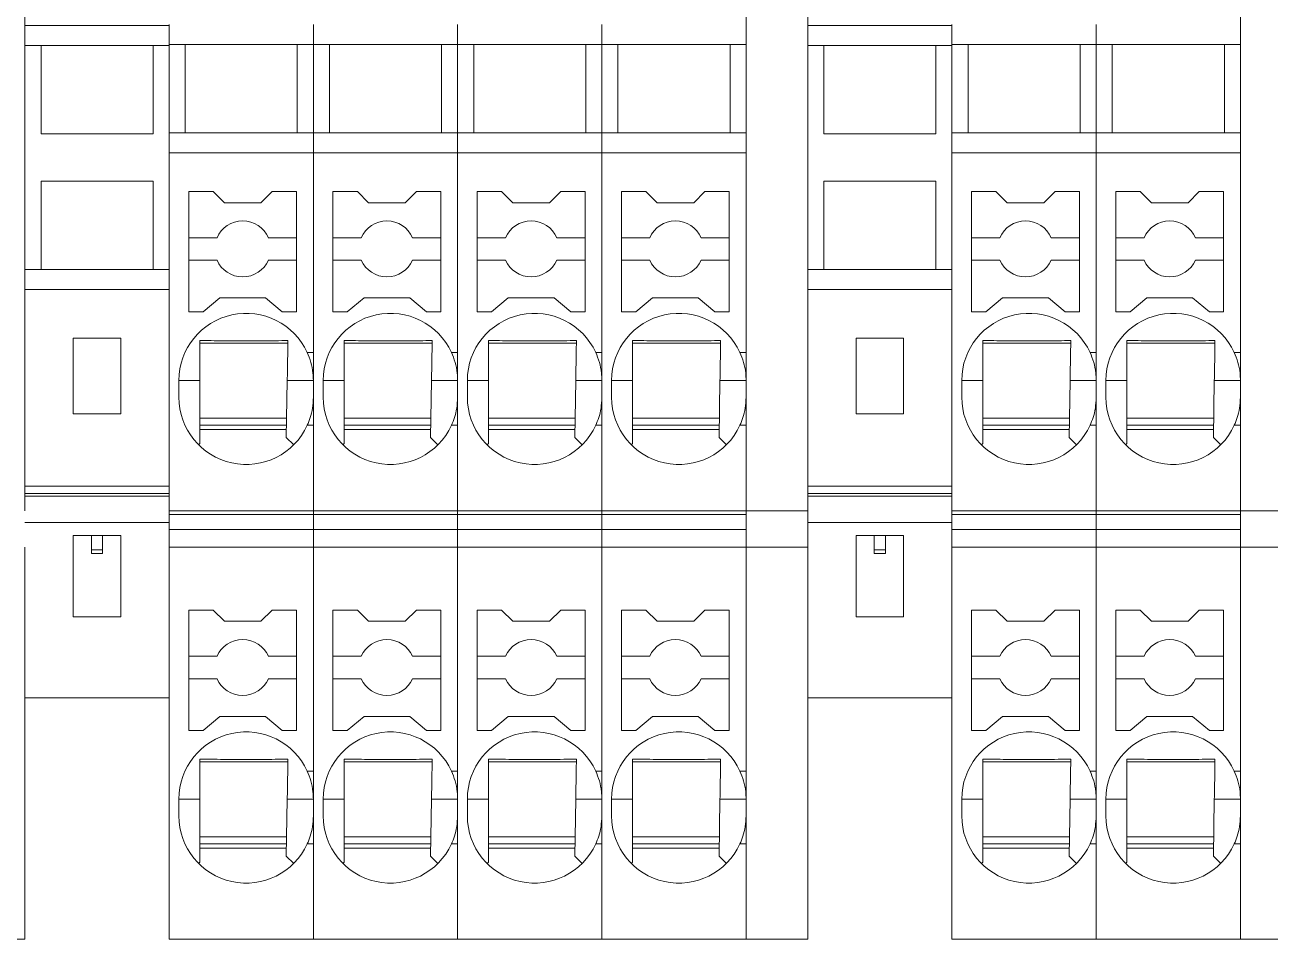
# Model space of a CAD drawing. Header units: millimetres. Extents: x 91 to 341, y 63 to 263.
# Drawn here: x 177.7 to 199.93, y 95.71 to 112.04 of the extents above; entities that cross this region are included whole.
import ezdxf

# ---------------------------------------------------------------- set-up
doc = ezdxf.new("R2010")
doc.units = ezdxf.units.MM

msp = doc.modelspace()

# ---------------------------------------------------------------- linework, layer by layer
at = {"color": 7, "linetype": 'Continuous', "lineweight": 15}
for p, q in [((177.702, 120.221), (177.702, 103.362)), ((190.577, 103.362), (190.577, 120.221)), ((191.677, 120.221), (191.677, 103.362)), ((199.402, 103.362), (199.402, 120.221)), ((180.277, 112.048), (180.277, 111.689)), ((182.852, 112.048), (182.852, 111.689)), ((185.427, 112.048), (185.427, 111.689)), ((188.002, 112.048), (188.002, 111.689)), ((194.252, 112.048), (194.252, 111.689)), ((196.827, 112.048), (196.827, 111.689)), ((180.277, 112.03), (177.702, 112.03)), ((194.252, 112.03), (191.677, 112.03)), ((177.702, 111.671), (180.277, 111.671)), ((177.99, 110.096), (177.99, 111.671)), ((179.99, 111.671), (179.99, 110.096)), ((180.277, 111.689), (182.852, 111.689)), ((180.277, 111.689), (180.277, 110.114)), ((180.565, 111.689), (180.565, 110.114)), ((182.565, 111.689), (182.565, 110.114)), ((182.852, 111.689), (185.427, 111.689)), ((182.852, 111.689), (182.852, 110.114)), ((183.14, 111.689), (183.14, 110.114)), ((185.14, 111.689), (185.14, 110.114)), ((185.427, 111.689), (185.427, 110.114)), ((185.427, 111.689), (188.002, 111.689)), ((185.715, 111.689), (185.715, 110.114)), ((187.715, 111.689), (187.715, 110.114)), ((188.002, 111.689), (188.002, 110.114)), ((188.002, 111.689), (190.577, 111.689)), ((188.29, 111.689), (188.29, 110.114)), ((190.29, 111.689), (190.29, 110.114)), ((191.677, 111.671), (194.252, 111.671)), ((191.965, 110.096), (191.965, 111.671)), ((193.965, 111.671), (193.965, 110.096)), ((194.252, 111.689), (196.827, 111.689)), ((194.252, 111.689), (194.252, 110.114)), ((194.54, 111.689), (194.54, 110.114)), ((196.54, 111.689), (196.54, 110.114)), ((196.827, 111.689), (196.827, 110.114)), ((196.827, 111.689), (199.402, 111.689)), ((197.115, 111.689), (197.115, 110.114)), ((199.115, 111.689), (199.115, 110.114)), ((179.99, 110.096), (177.99, 110.096)), ((180.277, 110.114), (182.852, 110.114)), ((180.277, 110.114), (180.277, 109.755)), ((182.852, 110.114), (185.427, 110.114)), ((182.852, 110.114), (182.852, 109.755)), ((185.427, 110.114), (185.427, 109.755)), ((185.427, 110.114), (188.002, 110.114)), ((188.002, 110.114), (188.002, 109.755)), ((188.002, 110.114), (190.577, 110.114)), ((193.965, 110.096), (191.965, 110.096)), ((194.252, 110.114), (196.827, 110.114)), ((194.252, 110.114), (194.252, 109.755)), ((196.827, 110.114), (196.827, 109.755)), ((196.827, 110.114), (199.402, 110.114)), ((180.277, 109.755), (182.852, 109.755)), ((180.277, 109.755), (180.277, 103.362)), ((182.852, 109.755), (185.427, 109.755)), ((182.852, 109.755), (182.852, 103.362)), ((182.852, 109.755), (182.852, 106.189)), ((185.427, 109.755), (185.427, 106.189)), ((185.427, 109.755), (188.002, 109.755)), ((185.427, 109.755), (185.427, 103.362)), ((188.002, 109.755), (188.002, 106.189)), ((188.002, 109.755), (190.577, 109.755)), ((188.002, 109.755), (188.002, 103.362)), ((190.577, 109.755), (190.577, 106.189)), ((194.252, 109.755), (196.827, 109.755)), ((194.252, 109.755), (194.252, 103.362)), ((196.827, 109.755), (196.827, 106.189)), ((196.827, 109.755), (199.402, 109.755)), ((196.827, 109.755), (196.827, 103.362)), ((199.402, 109.755), (199.402, 106.189)), ((177.99, 109.246), (179.99, 109.246)), ((177.99, 107.671), (177.99, 109.246)), ((179.99, 109.246), (179.99, 107.671)), ((191.965, 109.246), (193.965, 109.246)), ((191.965, 107.671), (191.965, 109.246)), ((193.965, 109.246), (193.965, 107.671)), ((180.627, 109.064), (180.627, 106.914)), ((181.063, 109.064), (180.627, 109.064)), ((181.263, 108.864), (181.063, 109.064)), ((182.117, 109.064), (181.917, 108.864)), ((182.552, 109.064), (182.117, 109.064)), ((182.552, 106.914), (182.552, 109.064)), ((183.202, 109.064), (183.202, 106.914)), ((183.638, 109.064), (183.202, 109.064)), ((183.838, 108.864), (183.638, 109.064)), ((184.692, 109.064), (184.492, 108.864)), ((185.127, 109.064), (184.692, 109.064)), ((185.127, 106.914), (185.127, 109.064)), ((185.777, 109.064), (185.777, 106.914)), ((186.213, 109.064), (185.777, 109.064)), ((186.413, 108.864), (186.213, 109.064)), ((187.267, 109.064), (187.067, 108.864)), ((187.702, 109.064), (187.267, 109.064)), ((187.702, 106.914), (187.702, 109.064)), ((188.352, 109.064), (188.352, 106.914)), ((188.788, 109.064), (188.352, 109.064)), ((188.988, 108.864), (188.788, 109.064)), ((189.842, 109.064), (189.642, 108.864)), ((190.277, 109.064), (189.842, 109.064)), ((190.277, 106.914), (190.277, 109.064)), ((194.602, 109.064), (194.602, 106.914)), ((195.038, 109.064), (194.602, 109.064)), ((195.238, 108.864), (195.038, 109.064)), ((196.092, 109.064), (195.892, 108.864)), ((196.527, 109.064), (196.092, 109.064)), ((196.527, 106.914), (196.527, 109.064)), ((197.177, 109.064), (197.177, 106.914)), ((197.613, 109.064), (197.177, 109.064)), ((197.813, 108.864), (197.613, 109.064)), ((198.667, 109.064), (198.467, 108.864)), ((199.102, 109.064), (198.667, 109.064)), ((199.102, 106.914), (199.102, 109.064)), ((181.917, 108.864), (181.263, 108.864)), ((184.492, 108.864), (183.838, 108.864)), ((187.067, 108.864), (186.413, 108.864)), ((189.642, 108.864), (188.988, 108.864)), ((195.892, 108.864), (195.238, 108.864)), ((198.467, 108.864), (197.813, 108.864)), ((181.132, 108.239), (180.627, 108.239)), ((182.552, 108.239), (182.048, 108.239)), ((183.707, 108.239), (183.202, 108.239)), ((185.127, 108.239), (184.623, 108.239)), ((186.282, 108.239), (185.777, 108.239)), ((187.702, 108.239), (187.198, 108.239)), ((188.857, 108.239), (188.352, 108.239)), ((190.277, 108.239), (189.773, 108.239)), ((195.107, 108.239), (194.602, 108.239)), ((196.527, 108.239), (196.023, 108.239)), ((197.682, 108.239), (197.177, 108.239)), ((199.102, 108.239), (198.598, 108.239)), ((181.132, 107.839), (180.627, 107.839)), ((182.048, 107.839), (182.552, 107.839)), ((183.707, 107.839), (183.202, 107.839)), ((184.623, 107.839), (185.127, 107.839)), ((186.282, 107.839), (185.777, 107.839)), ((187.198, 107.839), (187.702, 107.839)), ((188.857, 107.839), (188.352, 107.839)), ((189.773, 107.839), (190.277, 107.839)), ((195.107, 107.839), (194.602, 107.839)), ((196.023, 107.839), (196.527, 107.839)), ((197.682, 107.839), (197.177, 107.839)), ((198.598, 107.839), (199.102, 107.839)), ((180.277, 107.671), (177.702, 107.671)), ((194.252, 107.671), (191.677, 107.671)), ((177.702, 107.312), (180.277, 107.312)), ((180.883, 106.914), (181.181, 107.164)), ((181.181, 107.164), (181.999, 107.164)), ((181.999, 107.164), (182.297, 106.914)), ((183.458, 106.914), (183.756, 107.164)), ((183.756, 107.164), (184.574, 107.164)), ((184.574, 107.164), (184.872, 106.914)), ((186.033, 106.914), (186.331, 107.164)), ((186.331, 107.164), (187.149, 107.164)), ((187.149, 107.164), (187.447, 106.914)), ((188.608, 106.914), (188.906, 107.164)), ((188.906, 107.164), (189.724, 107.164)), ((189.724, 107.164), (190.022, 106.914)), ((191.677, 107.312), (194.252, 107.312)), ((194.858, 106.914), (195.156, 107.164)), ((195.156, 107.164), (195.974, 107.164)), ((195.974, 107.164), (196.272, 106.914)), ((197.433, 106.914), (197.731, 107.164)), ((197.731, 107.164), (198.549, 107.164)), ((198.549, 107.164), (198.847, 106.914)), ((180.627, 106.914), (180.883, 106.914)), ((182.297, 106.914), (182.552, 106.914)), ((183.202, 106.914), (183.458, 106.914)), ((184.872, 106.914), (185.127, 106.914)), ((185.777, 106.914), (186.033, 106.914)), ((187.447, 106.914), (187.702, 106.914)), ((188.352, 106.914), (188.608, 106.914)), ((190.022, 106.914), (190.277, 106.914)), ((194.602, 106.914), (194.858, 106.914)), ((196.272, 106.914), (196.527, 106.914)), ((197.177, 106.914), (197.433, 106.914)), ((198.847, 106.914), (199.102, 106.914)), ((178.565, 105.096), (178.565, 106.446)), ((178.565, 106.446), (179.415, 106.446)), ((179.415, 106.446), (179.415, 105.096)), ((180.827, 106.353), (182.402, 106.353)), ((183.402, 106.353), (184.977, 106.353)), ((185.977, 106.353), (187.552, 106.353)), ((188.552, 106.353), (190.127, 106.353)), ((192.54, 105.096), (192.54, 106.446)), ((192.54, 106.446), (193.39, 106.446)), ((193.39, 106.446), (193.39, 105.096)), ((194.802, 106.353), (196.377, 106.353)), ((197.377, 106.353), (198.952, 106.353)), ((182.852, 106.189), (182.743, 106.189)), ((185.427, 106.189), (185.318, 106.189)), ((188.002, 106.189), (187.893, 106.189)), ((190.577, 106.189), (190.468, 106.189)), ((196.827, 106.189), (196.718, 106.189)), ((199.402, 106.189), (199.293, 106.189)), ((180.452, 105.689), (180.452, 105.389)), ((180.827, 105.689), (180.452, 105.689)), ((180.827, 104.564), (180.827, 105.689)), ((182.386, 105.689), (182.369, 104.672)), ((182.852, 105.689), (182.386, 105.689)), ((182.852, 105.789), (182.848, 105.789)), ((183.027, 105.689), (183.027, 105.389)), ((183.402, 105.689), (183.027, 105.689)), ((183.402, 104.564), (183.402, 105.689)), ((184.961, 105.689), (184.944, 104.672)), ((185.427, 105.689), (184.961, 105.689)), ((185.427, 105.789), (185.423, 105.789)), ((185.602, 105.689), (185.602, 105.389)), ((185.977, 105.689), (185.602, 105.689)), ((185.977, 104.564), (185.977, 105.689)), ((187.536, 105.689), (187.519, 104.672)), ((188.002, 105.689), (187.536, 105.689)), ((188.002, 105.789), (187.998, 105.789)), ((188.177, 105.689), (188.177, 105.389)), ((188.552, 105.689), (188.177, 105.689)), ((188.552, 104.564), (188.552, 105.689)), ((190.111, 105.689), (190.094, 104.672)), ((190.577, 105.689), (190.111, 105.689)), ((190.577, 105.789), (190.573, 105.789)), ((194.427, 105.689), (194.427, 105.389)), ((194.802, 105.689), (194.427, 105.689)), ((194.802, 104.564), (194.802, 105.689)), ((196.361, 105.689), (196.344, 104.672)), ((196.827, 105.689), (196.361, 105.689)), ((196.827, 105.789), (196.823, 105.789)), ((197.002, 105.689), (197.002, 105.389)), ((197.377, 105.689), (197.002, 105.689)), ((197.377, 104.564), (197.377, 105.689)), ((198.936, 105.689), (198.919, 104.672)), ((199.402, 105.689), (198.936, 105.689)), ((199.402, 105.789), (199.398, 105.789)), ((179.415, 105.096), (178.565, 105.096)), ((180.827, 105.014), (182.375, 105.014)), ((183.402, 105.014), (184.95, 105.014)), ((185.977, 105.014), (187.525, 105.014)), ((188.552, 105.014), (190.1, 105.014)), ((193.39, 105.096), (192.54, 105.096)), ((194.802, 105.014), (196.35, 105.014)), ((197.377, 105.014), (198.925, 105.014)), ((182.373, 104.889), (180.827, 104.889)), ((182.371, 104.814), (180.827, 104.814)), ((182.852, 104.889), (182.743, 104.889)), ((182.852, 104.889), (182.852, 103.362)), ((184.948, 104.889), (183.402, 104.889)), ((184.946, 104.814), (183.402, 104.814)), ((185.427, 104.889), (185.318, 104.889)), ((185.427, 104.889), (185.427, 103.362)), ((187.523, 104.889), (185.977, 104.889)), ((187.521, 104.814), (185.977, 104.814)), ((188.002, 104.889), (187.893, 104.889)), ((188.002, 104.889), (188.002, 103.362)), ((190.098, 104.889), (188.552, 104.889)), ((190.096, 104.814), (188.552, 104.814)), ((190.577, 104.889), (190.468, 104.889)), ((190.577, 104.889), (190.577, 103.362)), ((196.348, 104.889), (194.802, 104.889)), ((196.346, 104.814), (194.802, 104.814)), ((196.827, 104.889), (196.718, 104.889)), ((196.827, 104.889), (196.827, 103.362)), ((198.923, 104.889), (197.377, 104.889)), ((198.921, 104.814), (197.377, 104.814)), ((199.402, 104.889), (199.293, 104.889)), ((199.402, 104.889), (199.402, 103.362)), ((180.827, 104.564), (180.804, 104.54)), ((182.369, 104.672), (182.501, 104.54)), ((183.402, 104.564), (183.379, 104.54)), ((184.944, 104.672), (185.076, 104.54)), ((185.977, 104.564), (185.954, 104.54)), ((187.519, 104.672), (187.651, 104.54)), ((188.552, 104.564), (188.529, 104.54)), ((190.094, 104.672), (190.226, 104.54)), ((194.802, 104.564), (194.779, 104.54)), ((196.344, 104.672), (196.476, 104.54)), ((197.377, 104.564), (197.354, 104.54)), ((198.919, 104.672), (199.051, 104.54)), ((177.702, 103.801), (180.277, 103.801)), ((177.702, 103.672), (180.277, 103.672)), ((180.277, 103.622), (177.702, 103.622)), ((191.677, 103.801), (194.252, 103.801)), ((191.677, 103.672), (194.252, 103.672)), ((194.252, 103.622), (191.677, 103.622)), ((180.277, 103.154), (177.702, 103.154)), ((182.852, 103.362), (180.277, 103.362)), ((180.277, 103.298), (180.277, 103.362)), ((182.852, 103.298), (180.277, 103.298)), ((180.277, 103.03), (180.277, 103.298)), ((185.427, 103.362), (182.852, 103.362)), ((182.852, 103.298), (182.852, 103.362)), ((185.427, 103.298), (182.852, 103.298)), ((182.852, 103.03), (182.852, 103.298)), ((185.427, 103.362), (185.427, 103.298)), ((188.002, 103.362), (185.427, 103.362)), ((185.427, 103.298), (185.427, 103.03)), ((188.002, 103.298), (185.427, 103.298)), ((188.002, 103.362), (188.002, 103.298)), ((190.577, 103.362), (188.002, 103.362)), ((188.002, 103.298), (188.002, 103.03)), ((190.577, 103.298), (188.002, 103.298)), ((190.577, 103.362), (191.677, 103.362)), ((190.577, 103.362), (190.577, 103.325)), ((190.577, 102.737), (190.577, 103.325)), ((191.677, 103.362), (191.677, 102.714)), ((194.252, 103.154), (191.677, 103.154)), ((196.827, 103.362), (194.252, 103.362)), ((194.252, 103.298), (194.252, 103.362)), ((196.827, 103.298), (194.252, 103.298)), ((194.252, 103.03), (194.252, 103.298)), ((196.827, 103.362), (196.827, 103.298)), ((199.402, 103.362), (196.827, 103.362)), ((196.827, 103.298), (196.827, 103.03)), ((199.402, 103.298), (196.827, 103.298)), ((199.402, 103.362), (200.502, 103.362)), ((199.402, 103.362), (199.402, 103.325)), ((199.402, 102.737), (199.402, 103.325)), ((180.277, 103.03), (182.852, 103.03)), ((180.277, 102.714), (180.277, 103.03)), ((182.852, 103.03), (185.427, 103.03)), ((182.852, 102.714), (182.852, 103.03)), ((185.427, 103.03), (185.427, 102.714)), ((185.427, 103.03), (188.002, 103.03)), ((188.002, 103.03), (188.002, 102.714)), ((188.002, 103.03), (190.577, 103.03)), ((194.252, 103.03), (196.827, 103.03)), ((194.252, 102.714), (194.252, 103.03)), ((196.827, 103.03), (196.827, 102.714)), ((196.827, 103.03), (199.402, 103.03)), ((177.702, 102.714), (177.702, 95.714)), ((178.565, 102.921), (179.415, 102.921)), ((178.565, 101.471), (178.565, 102.921)), ((178.89, 102.921), (178.89, 102.664)), ((179.09, 102.921), (179.09, 102.664)), ((179.415, 102.921), (179.415, 101.471)), ((180.277, 102.714), (182.852, 102.714)), ((180.277, 102.714), (180.277, 95.714)), ((182.852, 102.714), (185.427, 102.714)), ((182.852, 102.714), (182.852, 95.714)), ((182.852, 102.714), (182.852, 98.714)), ((185.427, 102.714), (185.427, 98.714)), ((185.427, 102.714), (188.002, 102.714)), ((185.427, 102.714), (185.427, 95.714)), ((188.002, 102.714), (188.002, 98.714)), ((188.002, 102.714), (190.577, 102.714)), ((188.002, 102.714), (188.002, 95.714)), ((190.577, 102.737), (190.577, 102.714)), ((190.577, 102.714), (191.677, 102.714)), ((190.577, 95.714), (190.577, 102.714)), ((190.577, 102.714), (190.577, 98.714)), ((191.677, 102.714), (191.677, 95.714)), ((192.54, 102.921), (193.39, 102.921)), ((192.54, 101.471), (192.54, 102.921)), ((192.865, 102.921), (192.865, 102.664)), ((193.065, 102.921), (193.065, 102.664)), ((193.39, 102.921), (193.39, 101.471)), ((194.252, 102.714), (196.827, 102.714)), ((194.252, 102.714), (194.252, 95.714)), ((196.827, 102.714), (196.827, 98.714)), ((196.827, 102.714), (199.402, 102.714)), ((196.827, 102.714), (196.827, 95.714)), ((199.402, 102.737), (199.402, 102.714)), ((199.402, 102.714), (200.502, 102.714)), ((199.402, 95.714), (199.402, 102.714)), ((199.402, 102.714), (199.402, 98.714)), ((179.09, 102.664), (178.89, 102.664)), ((178.89, 102.664), (178.89, 102.599)), ((179.09, 102.599), (178.89, 102.599)), ((179.09, 102.664), (179.09, 102.599)), ((193.065, 102.664), (192.865, 102.664)), ((192.865, 102.664), (192.865, 102.599)), ((193.065, 102.599), (192.865, 102.599)), ((193.065, 102.664), (193.065, 102.599)), ((181.063, 101.589), (180.627, 101.589)), ((180.627, 101.589), (180.627, 99.439)), ((181.263, 101.389), (181.063, 101.589)), ((182.117, 101.589), (181.917, 101.389)), ((182.552, 101.589), (182.117, 101.589)), ((182.552, 99.439), (182.552, 101.589)), ((183.638, 101.589), (183.202, 101.589)), ((183.202, 101.589), (183.202, 99.439)), ((183.838, 101.389), (183.638, 101.589)), ((184.692, 101.589), (184.492, 101.389)), ((185.127, 101.589), (184.692, 101.589)), ((185.127, 99.439), (185.127, 101.589)), ((186.213, 101.589), (185.777, 101.589)), ((185.777, 101.589), (185.777, 99.439)), ((186.413, 101.389), (186.213, 101.589)), ((187.267, 101.589), (187.067, 101.389)), ((187.702, 101.589), (187.267, 101.589)), ((187.702, 99.439), (187.702, 101.589)), ((188.788, 101.589), (188.352, 101.589)), ((188.352, 101.589), (188.352, 99.439)), ((188.988, 101.389), (188.788, 101.589)), ((189.842, 101.589), (189.642, 101.389)), ((190.277, 101.589), (189.842, 101.589)), ((190.277, 99.439), (190.277, 101.589)), ((195.038, 101.589), (194.602, 101.589)), ((194.602, 101.589), (194.602, 99.439)), ((195.238, 101.389), (195.038, 101.589)), ((196.092, 101.589), (195.892, 101.389)), ((196.527, 101.589), (196.092, 101.589)), ((196.527, 99.439), (196.527, 101.589)), ((197.613, 101.589), (197.177, 101.589)), ((197.177, 101.589), (197.177, 99.439)), ((197.813, 101.389), (197.613, 101.589)), ((198.667, 101.589), (198.467, 101.389)), ((199.102, 101.589), (198.667, 101.589)), ((199.102, 99.439), (199.102, 101.589)), ((178.565, 101.471), (179.415, 101.471)), ((181.917, 101.389), (181.263, 101.389)), ((184.492, 101.389), (183.838, 101.389)), ((187.067, 101.389), (186.413, 101.389)), ((189.642, 101.389), (188.988, 101.389)), ((192.54, 101.471), (193.39, 101.471)), ((195.892, 101.389), (195.238, 101.389)), ((198.467, 101.389), (197.813, 101.389)), ((181.132, 100.764), (180.627, 100.764)), ((182.552, 100.764), (182.048, 100.764)), ((183.707, 100.764), (183.202, 100.764)), ((185.127, 100.764), (184.623, 100.764)), ((186.282, 100.764), (185.777, 100.764)), ((187.702, 100.764), (187.198, 100.764)), ((188.857, 100.764), (188.352, 100.764)), ((190.277, 100.764), (189.773, 100.764)), ((195.107, 100.764), (194.602, 100.764)), ((196.527, 100.764), (196.023, 100.764)), ((197.682, 100.764), (197.177, 100.764)), ((199.102, 100.764), (198.598, 100.764)), ((180.627, 100.364), (181.132, 100.364)), ((182.552, 100.364), (182.048, 100.364)), ((183.202, 100.364), (183.707, 100.364)), ((185.127, 100.364), (184.623, 100.364)), ((185.777, 100.364), (186.282, 100.364)), ((187.702, 100.364), (187.198, 100.364)), ((188.352, 100.364), (188.857, 100.364)), ((190.277, 100.364), (189.773, 100.364)), ((194.602, 100.364), (195.107, 100.364)), ((196.527, 100.364), (196.023, 100.364)), ((197.177, 100.364), (197.682, 100.364)), ((199.102, 100.364), (198.598, 100.364)), ((177.702, 100.021), (180.277, 100.021)), ((191.677, 100.021), (194.252, 100.021)), ((180.883, 99.439), (181.181, 99.689)), ((181.181, 99.689), (181.999, 99.689)), ((181.999, 99.689), (182.297, 99.439)), ((183.458, 99.439), (183.756, 99.689)), ((183.756, 99.689), (184.574, 99.689)), ((184.574, 99.689), (184.872, 99.439)), ((186.033, 99.439), (186.331, 99.689)), ((186.331, 99.689), (187.149, 99.689)), ((187.149, 99.689), (187.447, 99.439)), ((188.608, 99.439), (188.906, 99.689)), ((188.906, 99.689), (189.724, 99.689)), ((189.724, 99.689), (190.022, 99.439)), ((194.858, 99.439), (195.156, 99.689)), ((195.156, 99.689), (195.974, 99.689)), ((195.974, 99.689), (196.272, 99.439)), ((197.433, 99.439), (197.731, 99.689)), ((197.731, 99.689), (198.549, 99.689)), ((198.549, 99.689), (198.847, 99.439)), ((180.627, 99.439), (180.883, 99.439)), ((182.297, 99.439), (182.552, 99.439)), ((183.202, 99.439), (183.458, 99.439)), ((184.872, 99.439), (185.127, 99.439)), ((185.777, 99.439), (186.033, 99.439)), ((187.447, 99.439), (187.702, 99.439)), ((188.352, 99.439), (188.608, 99.439)), ((190.022, 99.439), (190.277, 99.439)), ((194.602, 99.439), (194.858, 99.439)), ((196.272, 99.439), (196.527, 99.439)), ((197.177, 99.439), (197.433, 99.439)), ((198.847, 99.439), (199.102, 99.439)), ((180.827, 98.878), (182.402, 98.878)), ((182.852, 98.714), (182.743, 98.714)), ((183.402, 98.878), (184.977, 98.878)), ((185.427, 98.714), (185.318, 98.714)), ((185.977, 98.878), (187.552, 98.878)), ((188.002, 98.714), (187.893, 98.714)), ((188.552, 98.878), (190.127, 98.878)), ((190.577, 98.714), (190.468, 98.714)), ((194.802, 98.878), (196.377, 98.878)), ((196.827, 98.714), (196.718, 98.714)), ((197.377, 98.878), (198.952, 98.878)), ((199.402, 98.714), (199.293, 98.714)), ((180.452, 98.214), (180.452, 97.914)), ((180.827, 98.214), (180.452, 98.214)), ((180.827, 97.089), (180.827, 98.214)), ((182.386, 98.214), (182.369, 97.197)), ((182.852, 98.214), (182.386, 98.214)), ((183.027, 98.214), (183.027, 97.914)), ((183.402, 98.214), (183.027, 98.214)), ((183.402, 97.089), (183.402, 98.214)), ((184.961, 98.214), (184.944, 97.197)), ((185.427, 98.214), (184.961, 98.214)), ((185.602, 98.214), (185.602, 97.914)), ((185.977, 98.214), (185.602, 98.214)), ((185.977, 97.089), (185.977, 98.214)), ((187.536, 98.214), (187.519, 97.197)), ((188.002, 98.214), (187.536, 98.214)), ((188.177, 98.214), (188.177, 97.914)), ((188.552, 98.214), (188.177, 98.214)), ((188.552, 97.089), (188.552, 98.214)), ((190.111, 98.214), (190.094, 97.197)), ((190.577, 98.214), (190.111, 98.214)), ((194.427, 98.214), (194.427, 97.914)), ((194.802, 98.214), (194.427, 98.214)), ((194.802, 97.089), (194.802, 98.214)), ((196.361, 98.214), (196.344, 97.197)), ((196.827, 98.214), (196.361, 98.214)), ((197.002, 98.214), (197.002, 97.914)), ((197.377, 98.214), (197.002, 98.214)), ((197.377, 97.089), (197.377, 98.214)), ((198.936, 98.214), (198.919, 97.197)), ((199.402, 98.214), (198.936, 98.214)), ((180.827, 97.539), (182.375, 97.539)), ((182.373, 97.414), (180.827, 97.414)), ((182.852, 97.414), (182.743, 97.414)), ((182.852, 97.414), (182.852, 95.714)), ((183.402, 97.539), (184.95, 97.539)), ((184.948, 97.414), (183.402, 97.414)), ((185.427, 97.414), (185.318, 97.414)), ((185.427, 97.414), (185.427, 95.714)), ((185.977, 97.539), (187.525, 97.539)), ((187.523, 97.414), (185.977, 97.414)), ((188.002, 97.414), (187.893, 97.414)), ((188.002, 97.414), (188.002, 95.714)), ((188.552, 97.539), (190.1, 97.539)), ((190.098, 97.414), (188.552, 97.414)), ((190.577, 97.414), (190.468, 97.414)), ((190.577, 97.414), (190.577, 95.714)), ((194.802, 97.539), (196.35, 97.539)), ((196.348, 97.414), (194.802, 97.414)), ((196.827, 97.414), (196.718, 97.414)), ((196.827, 97.414), (196.827, 95.714)), ((197.377, 97.539), (198.925, 97.539)), ((198.923, 97.414), (197.377, 97.414)), ((199.402, 97.414), (199.293, 97.414)), ((199.402, 97.414), (199.402, 95.714)), ((182.371, 97.339), (180.827, 97.339)), ((182.369, 97.197), (182.501, 97.065)), ((184.946, 97.339), (183.402, 97.339)), ((184.944, 97.197), (185.076, 97.065)), ((187.521, 97.339), (185.977, 97.339)), ((187.519, 97.197), (187.651, 97.065)), ((190.096, 97.339), (188.552, 97.339)), ((190.094, 97.197), (190.226, 97.065)), ((196.346, 97.339), (194.802, 97.339)), ((196.344, 97.197), (196.476, 97.065)), ((198.921, 97.339), (197.377, 97.339)), ((198.919, 97.197), (199.051, 97.065)), ((180.827, 97.089), (180.804, 97.065)), ((183.402, 97.089), (183.379, 97.065)), ((185.977, 97.089), (185.954, 97.065)), ((188.552, 97.089), (188.529, 97.065)), ((194.802, 97.089), (194.779, 97.065)), ((197.377, 97.089), (197.354, 97.065)), ((176.602, 95.714), (177.702, 95.714)), ((182.852, 95.714), (180.277, 95.714)), ((185.427, 95.714), (182.852, 95.714)), ((188.002, 95.714), (185.427, 95.714)), ((190.577, 95.714), (188.002, 95.714)), ((190.577, 95.714), (191.677, 95.714)), ((196.827, 95.714), (194.252, 95.714)), ((199.402, 95.714), (196.827, 95.714)), ((199.402, 95.714), (200.502, 95.714))]:
    msp.add_line(p, q, dxfattribs=at)
for centre, radius, start, end in [((181.59, 108.039), 0.5, 23.5782, 156.4218), ((184.165, 108.039), 0.5, 23.5782, 156.4218), ((186.74, 108.039), 0.5, 23.5782, 156.4218), ((189.315, 108.039), 0.5, 23.5782, 156.4218), ((195.565, 108.039), 0.5, 23.5782, 156.4218), ((198.14, 108.039), 0.5, 23.5782, 156.4218), ((181.59, 108.039), 0.5, 203.5782, 336.4218), ((184.165, 108.039), 0.5, 203.5782, 336.4218), ((186.74, 108.039), 0.5, 203.5782, 336.4218), ((189.315, 108.039), 0.5, 203.5782, 336.4218), ((195.565, 108.039), 0.5, 203.5782, 336.4218), ((198.14, 108.039), 0.5, 203.5782, 336.4218), ((181.652, 105.689), 1.2, 24.6243, 180), ((184.227, 105.689), 1.2, 24.6243, 180), ((186.802, 105.689), 1.2, 24.6243, 180), ((189.377, 105.689), 1.2, 24.6243, 180), ((195.627, 105.689), 1.2, 24.6243, 180), ((198.202, 105.689), 1.2, 24.6243, 180), ((181.652, 105.389), 1.2, 180, 335.3757), ((184.227, 105.389), 1.2, 180, 335.3757), ((186.802, 105.389), 1.2, 180, 335.3757), ((189.377, 105.389), 1.2, 180, 335.3757), ((195.627, 105.389), 1.2, 180, 335.3757), ((198.202, 105.389), 1.2, 180, 335.3757), ((181.59, 100.564), 0.5, 23.5782, 156.4218), ((184.165, 100.564), 0.5, 23.5782, 156.4218), ((186.74, 100.564), 0.5, 23.5782, 156.4218), ((189.315, 100.564), 0.5, 23.5782, 156.4218), ((195.565, 100.564), 0.5, 23.5782, 156.4218), ((198.14, 100.564), 0.5, 23.5782, 156.4218), ((181.59, 100.564), 0.5, 203.5782, 336.4218), ((184.165, 100.564), 0.5, 203.5782, 336.4218), ((186.74, 100.564), 0.5, 203.5782, 336.4218), ((189.315, 100.564), 0.5, 203.5782, 336.4218), ((195.565, 100.564), 0.5, 203.5782, 336.4218), ((198.14, 100.564), 0.5, 203.5782, 336.4218), ((181.652, 98.214), 1.2, 24.6243, 180), ((184.227, 98.214), 1.2, 24.6243, 180), ((186.802, 98.214), 1.2, 24.6243, 180), ((189.377, 98.214), 1.2, 24.6243, 180), ((195.627, 98.214), 1.2, 24.6243, 180), ((198.202, 98.214), 1.2, 24.6243, 180), ((181.652, 97.914), 1.2, 180, 335.3757), ((184.227, 97.914), 1.2, 180, 335.3757), ((186.802, 97.914), 1.2, 180, 335.3757), ((189.377, 97.914), 1.2, 180, 335.3757), ((195.627, 97.914), 1.2, 180, 335.3757), ((198.202, 97.914), 1.2, 180, 335.3757)]:
    msp.add_arc(centre, radius, start, end, dxfattribs=at)
for points, knots in [([(182.398, 106.402), (182.251, 106.4), (182.067, 106.398), (181.753, 106.397), (181.598, 106.397), (181.425, 106.397), (181.142, 106.399), (180.958, 106.401), (180.827, 106.403)], [0, 0, 0, 0, 0.339069, 0.425891, 0.49416, 0.562258, 0.687966, 1, 1, 1, 1]), ([(180.827, 106.403), (180.827, 106.306), (180.827, 106.156), (180.827, 105.919), (180.827, 105.772), (180.827, 105.7), (180.827, 105.689)], [0, 0, 0, 0, 0.487703, 0.753663, 0.959788, 1, 1, 1, 1]), ([(182.386, 105.689), (182.387, 105.747), (182.39, 105.893), (182.394, 106.143), (182.397, 106.301), (182.398, 106.402)], [0, 0, 0, 0, 0.195586, 0.485109, 1, 1, 1, 1]), ([(184.973, 106.402), (184.826, 106.4), (184.642, 106.398), (184.328, 106.397), (184.173, 106.397), (184, 106.397), (183.717, 106.399), (183.533, 106.401), (183.402, 106.403)], [0, 0, 0, 0, 0.339069, 0.425891, 0.49416, 0.562258, 0.687966, 1, 1, 1, 1]), ([(183.402, 106.403), (183.402, 106.306), (183.402, 106.156), (183.402, 105.919), (183.402, 105.772), (183.402, 105.7), (183.402, 105.689)], [0, 0, 0, 0, 0.487703, 0.753663, 0.959788, 1, 1, 1, 1]), ([(184.961, 105.689), (184.962, 105.747), (184.965, 105.893), (184.969, 106.143), (184.972, 106.301), (184.973, 106.402)], [0, 0, 0, 0, 0.195586, 0.485109, 1, 1, 1, 1]), ([(187.548, 106.402), (187.401, 106.4), (187.217, 106.398), (186.903, 106.397), (186.748, 106.397), (186.575, 106.397), (186.292, 106.399), (186.108, 106.401), (185.977, 106.403)], [0, 0, 0, 0, 0.339069, 0.425891, 0.49416, 0.562258, 0.687966, 1, 1, 1, 1]), ([(185.977, 106.403), (185.977, 106.306), (185.977, 106.156), (185.977, 105.919), (185.977, 105.772), (185.977, 105.7), (185.977, 105.689)], [0, 0, 0, 0, 0.487703, 0.753663, 0.959788, 1, 1, 1, 1]), ([(187.536, 105.689), (187.537, 105.747), (187.54, 105.893), (187.544, 106.143), (187.547, 106.301), (187.548, 106.402)], [0, 0, 0, 0, 0.195586, 0.485109, 1, 1, 1, 1]), ([(190.123, 106.402), (189.976, 106.4), (189.792, 106.398), (189.478, 106.397), (189.323, 106.397), (189.15, 106.397), (188.867, 106.399), (188.683, 106.401), (188.552, 106.403)], [0, 0, 0, 0, 0.339069, 0.425891, 0.49416, 0.562258, 0.687966, 1, 1, 1, 1]), ([(188.552, 106.403), (188.552, 106.306), (188.552, 106.156), (188.552, 105.919), (188.552, 105.772), (188.552, 105.7), (188.552, 105.689)], [0, 0, 0, 0, 0.487703, 0.753663, 0.959788, 1, 1, 1, 1]), ([(190.111, 105.689), (190.112, 105.747), (190.115, 105.893), (190.119, 106.143), (190.122, 106.301), (190.123, 106.402)], [0, 0, 0, 0, 0.195586, 0.485109, 1, 1, 1, 1]), ([(196.373, 106.402), (196.226, 106.4), (196.042, 106.398), (195.728, 106.397), (195.573, 106.397), (195.4, 106.397), (195.117, 106.399), (194.933, 106.401), (194.802, 106.403)], [0, 0, 0, 0, 0.339069, 0.425891, 0.49416, 0.562258, 0.687966, 1, 1, 1, 1]), ([(194.802, 106.403), (194.802, 106.306), (194.802, 106.156), (194.802, 105.919), (194.802, 105.772), (194.802, 105.7), (194.802, 105.689)], [0, 0, 0, 0, 0.487703, 0.753663, 0.959788, 1, 1, 1, 1]), ([(196.361, 105.689), (196.362, 105.747), (196.365, 105.893), (196.369, 106.143), (196.372, 106.301), (196.373, 106.402)], [0, 0, 0, 0, 0.195586, 0.485109, 1, 1, 1, 1]), ([(198.948, 106.402), (198.801, 106.4), (198.617, 106.398), (198.303, 106.397), (198.148, 106.397), (197.975, 106.397), (197.692, 106.399), (197.508, 106.401), (197.377, 106.403)], [0, 0, 0, 0, 0.339069, 0.425891, 0.49416, 0.562258, 0.687966, 1, 1, 1, 1]), ([(197.377, 106.403), (197.377, 106.306), (197.377, 106.156), (197.377, 105.919), (197.377, 105.772), (197.377, 105.7), (197.377, 105.689)], [0, 0, 0, 0, 0.487703, 0.753663, 0.959788, 1, 1, 1, 1]), ([(198.936, 105.689), (198.937, 105.747), (198.94, 105.893), (198.944, 106.143), (198.947, 106.301), (198.948, 106.402)], [0, 0, 0, 0, 0.1955864, 0.4851091, 1, 1, 1, 1]), ([(182.743, 106.189), (182.766, 106.133), (182.809, 106.028), (182.847, 105.847), (182.851, 105.733), (182.852, 105.689)], [0, 0, 0, 0, 0.406693, 0.767315, 1, 1, 1, 1]), ([(185.318, 106.189), (185.341, 106.133), (185.384, 106.028), (185.422, 105.847), (185.426, 105.733), (185.427, 105.689)], [0, 0, 0, 0, 0.406693, 0.767315, 1, 1, 1, 1]), ([(187.893, 106.189), (187.916, 106.133), (187.959, 106.028), (187.997, 105.847), (188.001, 105.733), (188.002, 105.689)], [0, 0, 0, 0, 0.406693, 0.767315, 1, 1, 1, 1]), ([(190.468, 106.189), (190.491, 106.133), (190.534, 106.028), (190.572, 105.847), (190.576, 105.733), (190.577, 105.689)], [0, 0, 0, 0, 0.406693, 0.767315, 1, 1, 1, 1]), ([(196.718, 106.189), (196.741, 106.133), (196.784, 106.028), (196.822, 105.847), (196.826, 105.733), (196.827, 105.689)], [0, 0, 0, 0, 0.406693, 0.767315, 1, 1, 1, 1]), ([(199.293, 106.189), (199.316, 106.133), (199.359, 106.028), (199.397, 105.847), (199.401, 105.733), (199.402, 105.689)], [0, 0, 0, 0, 0.406693, 0.767315, 1, 1, 1, 1]), ([(182.852, 105.389), (182.849, 105.324), (182.843, 105.194), (182.799, 105.022), (182.762, 104.932), (182.743, 104.889)], [0, 0, 0, 0, 0.338397, 0.675497, 1, 1, 1, 1]), ([(185.427, 105.389), (185.424, 105.324), (185.418, 105.194), (185.374, 105.022), (185.337, 104.932), (185.318, 104.889)], [0, 0, 0, 0, 0.338397, 0.675497, 1, 1, 1, 1]), ([(188.002, 105.389), (187.999, 105.324), (187.993, 105.194), (187.949, 105.022), (187.912, 104.932), (187.893, 104.889)], [0, 0, 0, 0, 0.338397, 0.675497, 1, 1, 1, 1]), ([(190.577, 105.389), (190.574, 105.324), (190.568, 105.194), (190.524, 105.022), (190.487, 104.932), (190.468, 104.889)], [0, 0, 0, 0, 0.338397, 0.675497, 1, 1, 1, 1]), ([(196.827, 105.389), (196.824, 105.324), (196.818, 105.194), (196.774, 105.022), (196.737, 104.932), (196.718, 104.889)], [0, 0, 0, 0, 0.338397, 0.675497, 1, 1, 1, 1]), ([(199.402, 105.389), (199.399, 105.324), (199.393, 105.194), (199.349, 105.022), (199.312, 104.932), (199.293, 104.889)], [0, 0, 0, 0, 0.338397, 0.675497, 1, 1, 1, 1]), ([(182.398, 98.927), (182.251, 98.925), (182.067, 98.923), (181.753, 98.922), (181.598, 98.922), (181.425, 98.922), (181.142, 98.924), (180.958, 98.926), (180.827, 98.928)], [0, 0, 0, 0, 0.339069, 0.425891, 0.49416, 0.562258, 0.687966, 1, 1, 1, 1]), ([(180.827, 98.928), (180.827, 98.831), (180.827, 98.681), (180.827, 98.444), (180.827, 98.297), (180.827, 98.225), (180.827, 98.214)], [0, 0, 0, 0, 0.487703, 0.753663, 0.959788, 1, 1, 1, 1]), ([(182.386, 98.214), (182.387, 98.272), (182.39, 98.418), (182.394, 98.668), (182.397, 98.826), (182.398, 98.927)], [0, 0, 0, 0, 0.1955864, 0.4851091, 1, 1, 1, 1]), ([(184.973, 98.927), (184.826, 98.925), (184.642, 98.923), (184.328, 98.922), (184.173, 98.922), (184, 98.922), (183.717, 98.924), (183.533, 98.926), (183.402, 98.928)], [0, 0, 0, 0, 0.339069, 0.425891, 0.49416, 0.562258, 0.687966, 1, 1, 1, 1]), ([(183.402, 98.928), (183.402, 98.831), (183.402, 98.681), (183.402, 98.444), (183.402, 98.297), (183.402, 98.225), (183.402, 98.214)], [0, 0, 0, 0, 0.487703, 0.753663, 0.959788, 1, 1, 1, 1]), ([(184.961, 98.214), (184.962, 98.272), (184.965, 98.418), (184.969, 98.668), (184.972, 98.826), (184.973, 98.927)], [0, 0, 0, 0, 0.1955864, 0.4851091, 1, 1, 1, 1]), ([(187.548, 98.927), (187.401, 98.925), (187.217, 98.923), (186.903, 98.922), (186.748, 98.922), (186.575, 98.922), (186.292, 98.924), (186.108, 98.926), (185.977, 98.928)], [0, 0, 0, 0, 0.339069, 0.425891, 0.49416, 0.562258, 0.687966, 1, 1, 1, 1]), ([(185.977, 98.928), (185.977, 98.831), (185.977, 98.681), (185.977, 98.444), (185.977, 98.297), (185.977, 98.225), (185.977, 98.214)], [0, 0, 0, 0, 0.487703, 0.753663, 0.959788, 1, 1, 1, 1]), ([(187.536, 98.214), (187.537, 98.272), (187.54, 98.418), (187.544, 98.668), (187.547, 98.826), (187.548, 98.927)], [0, 0, 0, 0, 0.1955864, 0.4851091, 1, 1, 1, 1]), ([(190.123, 98.927), (189.976, 98.925), (189.792, 98.923), (189.478, 98.922), (189.323, 98.922), (189.15, 98.922), (188.867, 98.924), (188.683, 98.926), (188.552, 98.928)], [0, 0, 0, 0, 0.339069, 0.425891, 0.49416, 0.562258, 0.687966, 1, 1, 1, 1]), ([(188.552, 98.928), (188.552, 98.831), (188.552, 98.681), (188.552, 98.444), (188.552, 98.297), (188.552, 98.225), (188.552, 98.214)], [0, 0, 0, 0, 0.487703, 0.753663, 0.959788, 1, 1, 1, 1]), ([(190.111, 98.214), (190.112, 98.272), (190.115, 98.418), (190.119, 98.668), (190.122, 98.826), (190.123, 98.927)], [0, 0, 0, 0, 0.1955864, 0.4851091, 1, 1, 1, 1]), ([(196.373, 98.927), (196.226, 98.925), (196.042, 98.923), (195.728, 98.922), (195.573, 98.922), (195.4, 98.922), (195.117, 98.924), (194.933, 98.926), (194.802, 98.928)], [0, 0, 0, 0, 0.339069, 0.425891, 0.49416, 0.562258, 0.687966, 1, 1, 1, 1]), ([(194.802, 98.928), (194.802, 98.831), (194.802, 98.681), (194.802, 98.444), (194.802, 98.297), (194.802, 98.225), (194.802, 98.214)], [0, 0, 0, 0, 0.487703, 0.753663, 0.959788, 1, 1, 1, 1]), ([(196.361, 98.214), (196.362, 98.272), (196.365, 98.418), (196.369, 98.668), (196.372, 98.826), (196.373, 98.927)], [0, 0, 0, 0, 0.1955864, 0.4851091, 1, 1, 1, 1]), ([(198.948, 98.927), (198.801, 98.925), (198.617, 98.923), (198.303, 98.922), (198.148, 98.922), (197.975, 98.922), (197.692, 98.924), (197.508, 98.926), (197.377, 98.928)], [0, 0, 0, 0, 0.339069, 0.425891, 0.49416, 0.562258, 0.687966, 1, 1, 1, 1]), ([(197.377, 98.928), (197.377, 98.831), (197.377, 98.681), (197.377, 98.444), (197.377, 98.297), (197.377, 98.225), (197.377, 98.214)], [0, 0, 0, 0, 0.487703, 0.753663, 0.959788, 1, 1, 1, 1]), ([(198.936, 98.214), (198.937, 98.272), (198.94, 98.418), (198.944, 98.668), (198.947, 98.826), (198.948, 98.927)], [0, 0, 0, 0, 0.195586, 0.485109, 1, 1, 1, 1]), ([(182.743, 98.714), (182.766, 98.658), (182.809, 98.553), (182.847, 98.372), (182.851, 98.258), (182.852, 98.214)], [0, 0, 0, 0, 0.406693, 0.767315, 1, 1, 1, 1]), ([(185.318, 98.714), (185.341, 98.658), (185.384, 98.553), (185.422, 98.372), (185.426, 98.258), (185.427, 98.214)], [0, 0, 0, 0, 0.406693, 0.767315, 1, 1, 1, 1]), ([(187.893, 98.714), (187.916, 98.658), (187.959, 98.553), (187.997, 98.372), (188.001, 98.258), (188.002, 98.214)], [0, 0, 0, 0, 0.406693, 0.767315, 1, 1, 1, 1]), ([(190.468, 98.714), (190.491, 98.658), (190.534, 98.553), (190.572, 98.372), (190.576, 98.258), (190.577, 98.214)], [0, 0, 0, 0, 0.406693, 0.767315, 1, 1, 1, 1]), ([(196.718, 98.714), (196.741, 98.658), (196.784, 98.553), (196.822, 98.372), (196.826, 98.258), (196.827, 98.214)], [0, 0, 0, 0, 0.406693, 0.767315, 1, 1, 1, 1]), ([(199.293, 98.714), (199.316, 98.658), (199.359, 98.553), (199.397, 98.372), (199.401, 98.258), (199.402, 98.214)], [0, 0, 0, 0, 0.406693, 0.767315, 1, 1, 1, 1]), ([(182.852, 97.914), (182.849, 97.849), (182.843, 97.719), (182.799, 97.547), (182.762, 97.458), (182.743, 97.414)], [0, 0, 0, 0, 0.338397, 0.675497, 1, 1, 1, 1]), ([(185.427, 97.914), (185.424, 97.849), (185.418, 97.719), (185.374, 97.547), (185.337, 97.458), (185.318, 97.414)], [0, 0, 0, 0, 0.338397, 0.675497, 1, 1, 1, 1]), ([(188.002, 97.914), (187.999, 97.849), (187.993, 97.719), (187.949, 97.547), (187.912, 97.458), (187.893, 97.414)], [0, 0, 0, 0, 0.338397, 0.675497, 1, 1, 1, 1]), ([(190.577, 97.914), (190.574, 97.849), (190.568, 97.719), (190.524, 97.547), (190.487, 97.458), (190.468, 97.414)], [0, 0, 0, 0, 0.338397, 0.675497, 1, 1, 1, 1]), ([(196.827, 97.914), (196.824, 97.849), (196.818, 97.719), (196.774, 97.547), (196.737, 97.458), (196.718, 97.414)], [0, 0, 0, 0, 0.338397, 0.675497, 1, 1, 1, 1]), ([(199.402, 97.914), (199.399, 97.849), (199.393, 97.719), (199.349, 97.547), (199.312, 97.458), (199.293, 97.414)], [0, 0, 0, 0, 0.338397, 0.675497, 1, 1, 1, 1])]:
    msp.add_open_spline(points, degree=3, knots=knots, dxfattribs=at)

doc.saveas('drawing.dxf')
